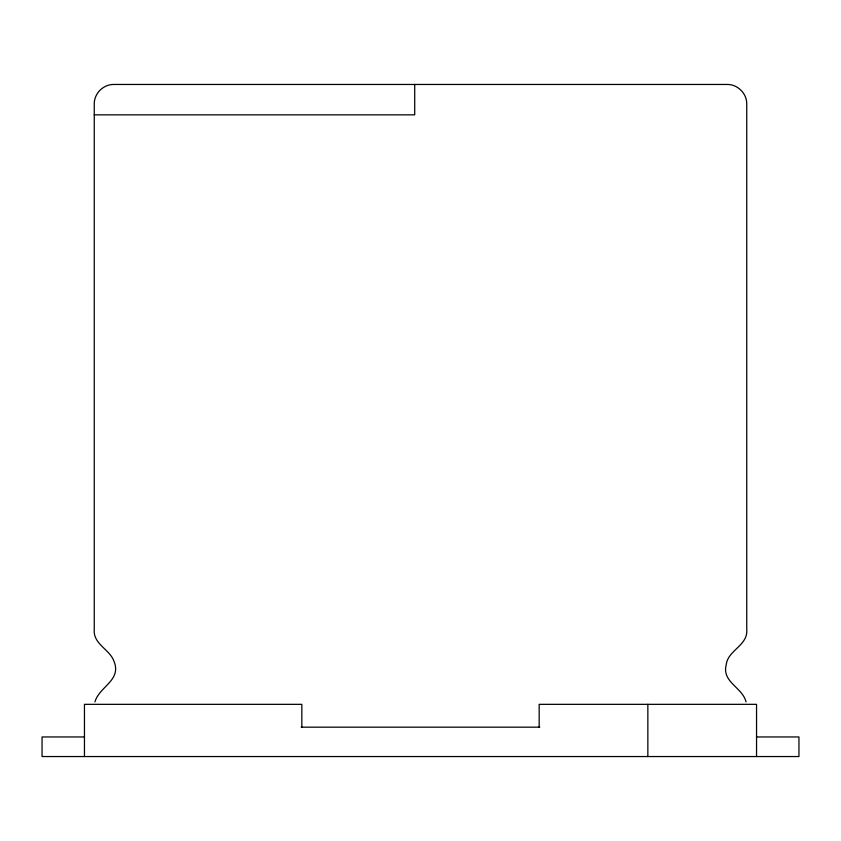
<?xml version="1.0" encoding="UTF-8"?>
<svg xmlns="http://www.w3.org/2000/svg" width="841" height="841" viewBox="0 0 841 841"><rect width="100%" height="100%" fill="white"/><g stroke="black" fill="none" stroke-linecap="round" stroke-linejoin="round"><path stroke-width="1.26" d="M94.949 701.888C99.185 686.508 122.155 680.38 113.829 660.889C109.425 649.063 92.857 644.006 94.255 629.299L94.255 104.042C94.034 93.572 103.359 84.247 113.829 84.457L727.171 84.457C737.641 84.247 746.966 93.572 746.745 104.042L746.745 629.299C748.322 645.531 728.022 649.904 726.235 664.621C721.557 682.177 742.55 687.37 746.051 701.888M94.255 114.839L414.708 114.839L414.708 84.457M301.215 727.171L539.785 727.171M84.047 736.958L42.05 736.958L42.05 756.543L798.95 756.543L798.95 736.958L756.953 736.958M756.543 756.543L756.543 704.337L539.165 704.337L539.165 727.171M647.854 704.337L647.854 756.543M301.835 727.171L301.835 704.337L84.457 704.337L84.457 756.543"/></g></svg>
